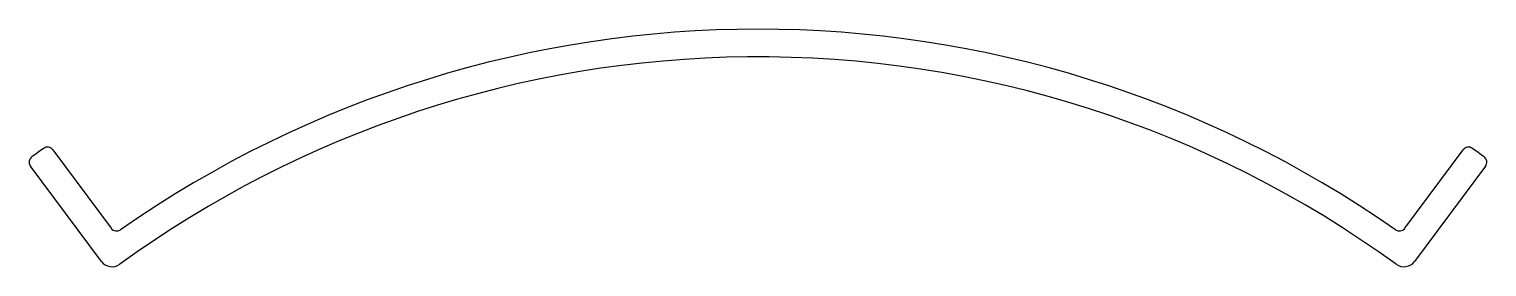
# Model space of a CAD drawing. Extents: x -82 to 85, y 10 to 38.
import ezdxf

# ---------------------------------------------------------------- set-up
doc = ezdxf.new("R2010")
doc.units = 0
doc.layers.add('5', color=7, linetype='CONTINUOUS')

msp = doc.modelspace()

# ---------------------------------------------------------------- linework, layer by layer
at = {"layer": '5', "linetype": 'CONTINUOUS'}
for p, q in [((-79.71, 23.7), (-73.01, 14.71)), ((75.14, 14.71), (81.84, 23.7)), ((-74.14, 10.91), (-82.27, 21.82)), ((84.4, 21.82), (76.27, 10.91))]:
    msp.add_line(p, q, dxfattribs=at)
for centre, radius, start, end in [((1.06, -90.03), 127.54, 55.0711, 124.9289), ((1.06, -90.03), 124.37, 90.5511, 125.9936), ((1.06, -90.03), 124.37, 54.0064, 90.5511), ((1.06, -90.03), 140.24, 125.696, 126.3742), ((-80.32, 23.24), 0.762, 36.6873, 125.696), ((82.45, 23.24), 0.762, 54.304, 143.3127), ((1.06, -90.03), 140.24, 53.6258, 54.304), ((-81.66, 22.27), 0.762, 126.3742, 216.6873), ((83.78, 22.27), 0.762, 323.3127, 53.6258), ((-72.4, 15.16), 0.762, 216.6873, 304.9289), ((74.53, 15.16), 0.762, 235.0711, 323.3127), ((-72.92, 11.83), 1.52, 216.6873, 305.9936), ((75.05, 11.83), 1.52, 234.0064, 323.3127)]:
    msp.add_arc(centre, radius, start, end, dxfattribs=at)

doc.saveas('drawing.dxf')
